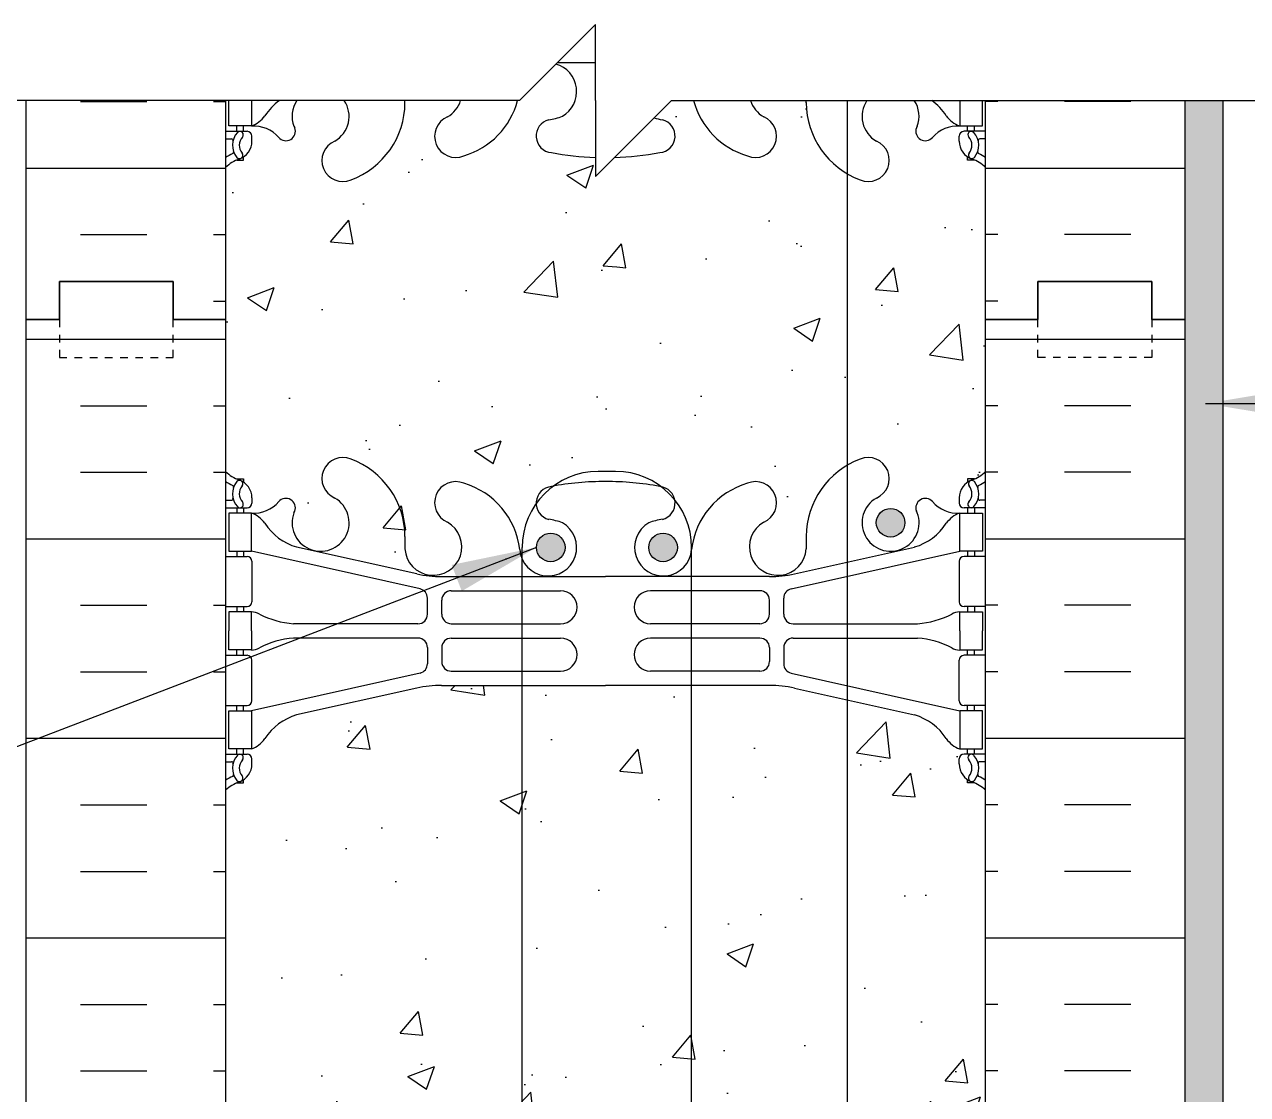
# Model space of a CAD drawing. Header units: inches. Extents: x 402.8 to 456.9, y 44.7 to 94.1.
# Drawn here: x 424.73 to 440.83, y 80.01 to 94.09 of the extents above; entities that cross this region are included whole.
import ezdxf

# ---------------------------------------------------------------- set-up
doc = ezdxf.new("R2010")
doc.units = ezdxf.units.IN
doc.header["$MEASUREMENT"] = 0
doc.linetypes.add('DASHED2', pattern=[0.375, 0.25, -0.125])
for name, color, linetype in [('HATCH', 12, 'Continuous'), ('line25', 2, 'Continuous'), ('LINE3', 3, 'Continuous'), ('LINE50', 5, 'Continuous'), ('LINE9', 9, 'Continuous'), ('TEXT', 4, 'Continuous'), ('Web_Edge', 9, 'Continuous')]:
    doc.layers.add(name, color=color, linetype=linetype)
doc.styles.add('DIM', font='romans.shx', dxfattribs={"width": 0.7})
doc.dimstyles.new('ext_12', dxfattribs={"dimscale": 12, "dimtxt": 0.09375, "dimasz": 0.09375, "dimexe": 0.09375, "dimexo": 0.0625, "dimgap": 0.0625, "dimtad": 1, "dimdec": 1, "dimzin": 3, "dimdsep": 46, "dimlunit": 4, "dimtxsty": 'DIM', "dimcen": 0.09, "dimdle": 0.09375, "dimclrt": 4, "dimadec": 0, "dimazin": 0, "dimtfac": 1, "dimtdec": 1, "dimtmove": 2, "dimatfit": 3, "dimfxl": 1, "dimfrac": 2, "dimtolj": 1, "dimtzin": 0, "dimarcsym": 0})
pattern_1 = [(50, (64.3316, 1), (3.5863, -0.31376), [0.375, -4.125]), (355, (64.3316, 1), (-0.693757, 3.76096), [0.3, -3.3]), (100.4514, (64.6304, 0.974), (2.892547, 3.447198), [0.3187, -3.50571]), (46.1842, (64.3316, 2), (5.336205, -0.827595), [0.5625, -6.1875]), (96.6356, (64.7763, 1.931), (4.67331, 4.87059), [0.47805, -5.258565]), (351.1842, (64.3316, 2), (4.67331, 4.87059), [0.45, -4.95]), (21, (64.8316, 1.75), (2.984535, -2.013094), [0.375, -4.125]), (326, (64.8316, 1.75), (1.216577, 3.62575), [0.3, -3.3]), (71.4514, (65.0803, 1.5822), (4.201113, 1.612652), [0.3187, -3.50571]), (37.5, (64.3316, 1), (0.0607993, 1.6644693), [0, -3.26, 0, -3.35, 0, -3.3125]), (7.5, (64.3316, 1), (1.315348, 1.9720586), [0, -1.91, 0, -3.185, 0, -1.2625]), (327.5, (63.2166, 1), (2.669112, -0.1127744), [0, -1.25, 0, -3.9, 0, -5.175]), (317.5, (62.7166, 1), (2.915931, 0.500525), [0, -1.625, 0, -2.59, 0, -3.675])]

msp = doc.modelspace()

# ---------------------------------------------------------------- hatches: boundary and pattern name
at = {"layer": 'HATCH'}
h = msp.add_hatch(dxfattribs=at)
h.set_pattern_fill('AR-CONC', color=256, scale=0.5, style=0)
h.set_pattern_definition(pattern_1)
h.paths.add_polyline_path([(432.528, 92.34, -0.009714), (432.381, 92.337, -0.047544), (431.667, 92.402, -0.843243), (431.633, 92.834, 0.055617), (431.812, 92.88, 1.661382), (431.251, 93.233, -0.30095), (430.515, 92.36, -1), (430.301, 92.872, 1.661382), (429.74, 93.224), (429.741, 93.059, -0.311223), (429.032, 92.043, -1), (428.818, 92.554, 2.155404), (428.279, 92.749), (428.291, 92.728, -0.8344), (428.08, 92.602, -0.000004), (428.08, 92.602, 0.23174), (427.722, 92.753), (427.617, 92.753), (427.617, 92.683), (427.664, 92.683, -0.414214), (427.727, 92.62), (427.727, 92.553, -0.249069), (427.617, 92.346), (427.617, 92.304), (427.527, 92.304, 0.088416), (427.381, 92.207), (427.381, 90.207), (427.381, 88.207, 0.088416), (427.527, 88.11), (427.617, 88.11), (427.617, 88.068, -0.249069), (427.727, 87.861), (427.727, 87.793, -0.414214), (427.664, 87.731), (427.617, 87.731), (427.617, 87.661), (427.722, 87.661, -0.155529), (427.898, 87.527, 0.180914), (428.315, 87.215), (429.896, 86.862, 0.054974), (430.223, 86.826), (431.284, 86.826), (431.284, 87.053, -0.088679), (431.251, 87.181, 0.30095), (430.515, 88.053, 0.99917), (430.301, 87.542, 0.000415), (430.301, 87.542, -1.661382), (429.74, 87.189), (429.741, 87.354, 0.311223), (429.032, 88.37, 0.999644), (428.818, 87.859, -0.999644), (429.032, 88.37, -0.311223), (429.741, 87.354), (429.74, 87.189, 1.661382), (430.301, 87.542, -1), (430.515, 88.053, -0.30095), (431.251, 87.181, 0.088679), (431.284, 87.053), (431.284, 87.209, -0.155006), (431.467, 87.786, -0.396758), (431.667, 88.012, -0.001841), (431.694, 88.017, -0.158868), (432.284, 88.209), (432.512, 88.209, -0.003808), (432.528, 88.209)])
h = msp.add_hatch(dxfattribs=at)
h.set_pattern_fill('INSUL', color=256, scale=7, style=0)
h.set_pattern_definition([(0, (-2498.7807, -306.8027), (0, 2.625), []), (0, (-2498.7807, -305.9277), (0, 2.625), [0.875, -0.875]), (0, (-2498.7807, -305.0527), (0, 2.625), [0.875, -0.875])])
h.paths.add_polyline_path([(427.381, 93.088), (424.756, 93.088), (424.756, 90.207), (425.193, 90.207), (425.193, 90.707), (426.693, 90.707), (426.693, 90.207), (427.381, 90.207)])
h = msp.add_hatch(dxfattribs=at)
h.set_pattern_fill('AR-CONC', color=256, scale=0.5, style=0)
h.set_pattern_definition(pattern_1)
h.paths.add_polyline_path([(437.381, 92.207, 0.08841), (437.235, 92.304), (437.145, 92.304), (437.145, 92.346, -0.249069), (437.035, 92.553), (437.035, 92.62, -0.414214), (437.097, 92.683), (437.145, 92.683), (437.145, 92.753), (437.04, 92.753, -0.155529), (436.864, 92.887, 0.094053), (436.673, 93.088), (435.819, 93.088, 0.434124), (435.944, 92.554, -1), (435.73, 92.043, -0.311223), (435.021, 93.059), (435.021, 93.088), (434.289, 93.088, 0.190963), (434.461, 92.872, -1), (434.247, 92.36, -0.262469), (433.538, 93.088), (433.246, 93.088), (433.016, 92.858, 0.034692), (433.129, 92.834, -0.843243), (433.095, 92.402, -0.037813), (432.528, 92.34), (432.528, 88.209, -0.15807), (433.111, 88.009, -0.309086), (433.29, 87.837, -0.171542), (433.512, 87.209), (433.512, 87.194, -0.297534), (434.247, 88.053, -1), (434.461, 87.542, 1.661382), (435.022, 87.189), (435.021, 87.354, -0.311223), (435.73, 88.37, -1), (435.944, 87.859, 2.155404), (436.482, 87.665), (436.471, 87.686, -0.8344), (436.682, 87.812, -0.000004), (436.682, 87.812, 0.23174), (437.04, 87.661), (437.145, 87.661), (437.145, 87.731), (437.097, 87.731, -0.414214), (437.035, 87.793), (437.035, 87.861, -0.249069), (437.145, 88.068), (437.145, 88.11), (437.235, 88.11, 0.08841), (437.381, 88.207), (437.381, 90.207)])
h = msp.add_hatch(dxfattribs=at)
h.set_pattern_fill('INSUL', color=256, scale=7, style=0)
h.set_pattern_definition([(180, (3363.5424, -306.8027), (0, 2.625), []), (180, (3363.5424, -305.9277), (0, 2.625), [0.875, -0.875]), (180, (3363.5424, -305.0527), (0, 2.625), [0.875, -0.875])])
h.paths.add_polyline_path([(440.006, 93.088), (437.381, 93.088), (437.381, 90.207), (438.068, 90.207), (438.068, 90.707), (439.568, 90.707), (439.568, 90.207), (440.006, 90.207)])
h = msp.add_hatch(dxfattribs=at)
h.set_pattern_fill('AR-SAND', color=256, scale=0.25, angle=45, style=0)
h.set_pattern_definition([(82.5, (208.3582, -6.92733), (-0.3517533, 0.3294818), [0, -0.38, 0, -0.425, 0, -0.40625]), (52.5, (208.3582, -6.9273), (-0.1860344, 0.811745), [0, -0.205, 0, -0.3425, 0, -0.13125]), (12.5, (208.14077, -7.14476), (0.5495073, 0.5515081), [0, -0.125, 0, -0.45, 0, -0.5875]), (2.5, (208.1408, -7.14476), (0.3762605, 0.6865657), [0, -0.0625, 0, -0.295, 0, -0.3375])])
h.paths.add_polyline_path([(440.506, 93.088), (440.006, 93.088), (440.006, 90.207), (440.006, 72.207), (440.006, 57.707), (440.506, 57.707)])
h = msp.add_hatch(dxfattribs=at)
h.set_pattern_fill('INSUL', color=256, scale=7, style=0)
h.set_pattern_definition([(0, (-2498.7807, -324.8027), (0, 2.625), []), (0, (-2498.7807, -323.9277), (0, 2.625), [0.875, -0.875]), (0, (-2498.7807, -323.0527), (0, 2.625), [0.875, -0.875])])
h.paths.add_polyline_path([(424.756, 72.207), (425.193, 72.207), (425.193, 72.707), (426.693, 72.707), (426.693, 72.207), (427.381, 72.207), (427.381, 90.207), (426.693, 90.207), (426.693, 90.707), (425.193, 90.707), (425.193, 90.207), (424.756, 90.207)])
h = msp.add_hatch(dxfattribs=at)
h.set_pattern_fill('INSUL', color=256, scale=7, style=0)
h.set_pattern_definition([(180, (3363.5424, -324.8027), (0, 2.625), []), (180, (3363.5424, -323.9277), (0, 2.625), [0.875, -0.875]), (180, (3363.5424, -323.0527), (0, 2.625), [0.875, -0.875])])
h.paths.add_polyline_path([(440.006, 72.207), (439.568, 72.207), (439.568, 72.707), (438.068, 72.707), (438.068, 72.207), (437.381, 72.207), (437.381, 90.207), (438.068, 90.207), (438.068, 90.707), (439.568, 90.707), (439.568, 90.207), (440.006, 90.207)])
h = msp.add_hatch(dxfattribs=at)
h.set_pattern_fill('AR-CONC', color=256, scale=0.5)
h.set_pattern_definition([(50, (0, 0), (3.5863, -0.31376), [0.375, -4.125]), (355, (0, 0), (-0.693757, 3.76096), [0.3, -3.3]), (100.4514, (0.299, -0.026), (2.892544, 3.4472), [0.3187, -3.50571]), (46.1842, (0, 1), (5.336207, -0.827596), [0.5625, -6.1875]), (96.6356, (0.4447, 0.931), (4.67331, 4.87059), [0.47805, -5.25857]), (351.1842, (0, 1), (4.67331, 4.87059), [0.45, -4.95]), (21, (0.5, 0.75), (2.984535, -2.013094), [0.375, -4.125]), (326, (0.5, 0.75), (1.216577, 3.62575), [0.3, -3.3]), (71.45144, (0.7487, 0.5822), (4.201112, 1.612656), [0.3187, -3.50571]), (37.5, (0, 0), (0.0607993, 1.6644693), [0, -3.26, 0, -3.35, 0, -3.3125]), (7.5, (0, 0), (1.315348, 1.9720586), [0, -1.91, 0, -3.185, 0, -1.2625]), (327.5, (-1.115, 0), (2.669112, -0.1127744), [0, -1.25, 0, -3.9, 0, -5.175]), (317.5, (-1.615, 0), (2.915931, 0.500525), [0, -1.625, 0, -2.59, 0, -3.675])])
h.paths.add_polyline_path([(431.284, 81.72), (427.381, 81.72), (427.381, 78.399, 0.088416), (427.527, 78.302), (427.617, 78.302), (427.617, 78.26, -0.249069), (427.727, 78.053), (427.727, 77.985, -0.414214), (427.664, 77.923), (427.722, 77.853, -0.168672), (427.908, 77.703, 0.17445), (428.315, 77.408), (429.896, 77.055, 0.054974), (430.223, 77.019), (431.284, 77.019)])
h.paths.add_polyline_path([(433.512, 85.395), (432.381, 85.395), (431.284, 85.395), (431.284, 81.72), (433.512, 81.72)])
h.paths.add_polyline_path([(431.284, 85.395), (430.223, 85.395, 0.054974), (429.896, 85.359), (428.315, 85.006, 0.17445), (427.908, 84.71, -0.168672), (427.722, 84.561), (427.664, 84.491, -0.414214), (427.727, 84.428), (427.727, 84.361, -0.249069), (427.617, 84.154), (427.617, 84.112), (427.527, 84.112, 0.088416), (427.381, 84.015), (427.381, 81.72), (431.284, 81.72)])
h.paths.add_polyline_path([(433.512, 81.72), (431.284, 81.72), (431.284, 77.019), (432.381, 77.019), (433.512, 77.019)])
h.paths.add_polyline_path([(435.563, 81.72), (434.483, 81.72), (433.512, 81.72), (433.512, 77.019), (434.539, 77.019, 0.054974), (434.866, 77.055), (435.563, 77.21)])
h.paths.add_polyline_path([(435.563, 85.203), (434.866, 85.359, 0.054974), (434.539, 85.395), (433.512, 85.395), (433.512, 81.72), (434.483, 81.72), (435.563, 81.72)])
h.paths.add_polyline_path([(437.381, 84.015, 0.08841), (437.235, 84.112), (437.145, 84.112), (437.145, 84.154, -0.249069), (437.035, 84.361), (437.035, 84.428, -0.414214), (437.097, 84.491), (437.04, 84.561, -0.168672), (436.854, 84.71, 0.17445), (436.446, 85.006), (435.563, 85.203), (435.563, 81.72), (435.563, 77.21), (436.446, 77.408, 0.17445), (436.854, 77.703, -0.168672), (437.04, 77.853), (437.097, 77.923, -0.414214), (437.035, 77.985), (437.035, 78.053, -0.249069), (437.145, 78.26), (437.145, 78.302), (437.235, 78.302, 0.08841), (437.381, 78.399)])
h.paths.add_polyline_path([(431.284, 67.395), (430.223, 67.395, 0.054974), (429.896, 67.359), (428.315, 67.006, 0.17445), (427.908, 66.71, -0.168672), (427.722, 66.561), (427.664, 66.491, -0.414214), (427.727, 66.428), (427.727, 66.361, -0.249069), (427.617, 66.154), (427.617, 66.112), (427.527, 66.112, 0.088416), (427.381, 66.015), (427.381, 60.399, 0.088416), (427.527, 60.302), (427.617, 60.302), (427.617, 60.26, -0.249069), (427.727, 60.053), (427.727, 59.985, -0.414214), (427.664, 59.923), (427.722, 59.853, -0.168672), (427.908, 59.703, 0.17445), (428.315, 59.408), (429.896, 59.055, 0.054974), (430.223, 59.019), (431.284, 59.019)])
h.paths.add_polyline_path([(432.528, 67.395), (432.381, 67.395), (431.284, 67.395), (431.284, 59.019), (432.381, 59.019), (432.528, 59.019)])
h.paths.add_polyline_path([(433.512, 67.395), (432.528, 67.395), (432.528, 59.019), (433.512, 59.019)])
h.paths.add_polyline_path([(435.563, 67.203), (434.866, 67.359, 0.054974), (434.539, 67.395), (433.512, 67.395), (433.512, 59.019), (434.539, 59.019, 0.054974), (434.866, 59.055), (435.563, 59.21)])
h.paths.add_polyline_path([(437.381, 66.015, 0.08841), (437.235, 66.112), (437.145, 66.112), (437.145, 66.154, -0.249069), (437.035, 66.361), (437.035, 66.428, -0.414214), (437.097, 66.491), (437.04, 66.561, -0.168672), (436.854, 66.71, 0.17445), (436.446, 67.006), (435.563, 67.203), (435.563, 59.21), (436.446, 59.408, 0.17445), (436.854, 59.703, -0.168672), (437.04, 59.853), (437.097, 59.923, -0.414214), (437.035, 59.985), (437.035, 60.053, -0.249069), (437.145, 60.26), (437.145, 60.302), (437.235, 60.302, 0.08841), (437.381, 60.399)])
at = {"layer": 'LINE3'}
for points in [[(435.943, 87.534, 1), (436.318, 87.534, 1)], [(431.472, 87.209, 1), (431.847, 87.209, 1)], [(432.949, 87.209, 1), (433.324, 87.209, 1)]]:
    msp.add_hatch(color=256, dxfattribs=at).paths.add_polyline_path(points)

# ---------------------------------------------------------------- linework, layer by layer
at = {"layer": 'line25'}
for p, q in [((427.381, 93.088), (427.381, 90.207)), ((437.381, 90.207), (437.381, 93.088)), ((427.381, 90.207), (427.381, 72.207)), ((437.381, 72.207), (437.381, 90.207))]:
    msp.add_line(p, q, dxfattribs=at)
at = {"layer": 'LINE3'}
for p, q in [((435.563, 53.707), (435.563, 93.088)), ((432.512, 88.209), (432.284, 88.209)), ((431.284, 55.716), (431.284, 87.209)), ((433.512, 55.716), (433.512, 87.209))]:
    msp.add_line(p, q, dxfattribs=at)
for centre in [(436.131, 87.534), (431.659, 87.209), (433.137, 87.209)]:
    msp.add_circle(centre, 0.188, dxfattribs=at)
for centre, start, end in [((432.284, 87.209), 90, 180), ((432.512, 87.209), 0, 90)]:
    msp.add_arc(centre, 1, start, end, dxfattribs=at)
at = {"layer": 'LINE50'}
for p, q in [((424.756, 90.207), (424.756, 93.088)), ((440.006, 90.207), (440.006, 93.088)), ((424.756, 72.207), (424.756, 90.207)), ((440.006, 72.207), (440.006, 90.207))]:
    msp.add_line(p, q, dxfattribs=at)
at = {"layer": 'LINE50', "color": 9}
msp.add_line((440.506, 57.707), (440.506, 93.088), dxfattribs=at)
at = {"layer": 'LINE50'}
for points in [[(427.381, 90.207), (426.693, 90.207), (426.693, 90.707), (425.193, 90.707), (425.193, 90.207), (424.756, 90.207)], [(424.756, 90.207), (425.193, 90.207), (425.193, 90.707), (426.693, 90.707), (426.693, 90.207), (427.381, 90.207)], [(437.381, 90.207), (438.068, 90.207), (438.068, 90.707), (439.568, 90.707), (439.568, 90.207), (440.006, 90.207)], [(440.006, 90.207), (439.568, 90.207), (439.568, 90.707), (438.068, 90.707), (438.068, 90.207), (437.381, 90.207)]]:
    msp.add_lwpolyline(points, dxfattribs=at)
at = {"layer": 'LINE9'}
for p, q in [((432.246, 94.088), (431.246, 93.088)), ((432.246, 93.088), (432.246, 94.088)), ((431.246, 93.088), (417.307, 93.088)), ((432.246, 92.088), (433.246, 93.088)), ((432.246, 93.088), (432.246, 92.088)), ((433.246, 93.088), (447.185, 93.088))]:
    msp.add_line(p, q, dxfattribs=at)
at = {"layer": 'LINE9', "linetype": 'DASHED2', "ltscale": 0.15}
for points in [[(425.193, 90.207), (425.193, 90.207), (425.193, 89.707), (426.693, 89.707), (426.693, 90.207), (426.693, 90.207)], [(425.193, 90.207), (425.193, 90.207), (425.193, 89.707), (426.693, 89.707), (426.693, 90.207), (426.693, 90.207)], [(439.568, 90.207), (439.568, 90.207), (439.568, 89.707), (438.068, 89.707), (438.068, 90.207), (438.068, 90.207)], [(439.568, 90.207), (439.568, 90.207), (439.568, 89.707), (438.068, 89.707), (438.068, 90.207), (438.068, 90.207)]]:
    msp.add_lwpolyline(points, dxfattribs=at)
at = {"layer": 'TEXT'}
for points in [[(426.471, 91.194, 0, 0.36, 0), (425.391, 91.194, 0, 0, 0), (416.366, 91.194, 0, 0, 0)], [(435.563, 81.72, 0, 0.36, 0), (434.483, 81.72, 0, 0, 0), (410.149, 81.72, 0, 0, 0)]]:
    msp.add_lwpolyline(points, format="xyseb", dxfattribs=at)
at = {"layer": 'Web_Edge'}
for p, q in [((431.745, 93.587), (432.246, 93.587)), ((429.741, 93.059), (429.74, 93.088)), ((435.021, 93.059), (435.021, 93.088)), ((427.527, 92.683), (427.527, 92.753)), ((427.617, 92.683), (427.617, 92.753)), ((428.279, 92.749), (428.291, 92.728)), ((436.482, 92.749), (436.471, 92.728)), ((437.145, 92.683), (437.145, 92.753)), ((437.235, 92.683), (437.235, 92.753)), ((427.381, 92.683), (427.664, 92.683)), ((427.381, 92.583), (427.459, 92.583)), ((427.727, 92.553), (427.727, 92.62)), ((437.035, 92.553), (437.035, 92.62)), ((437.381, 92.683), (437.097, 92.683)), ((437.381, 92.583), (437.303, 92.583)), ((427.527, 92.304), (427.617, 92.304)), ((427.617, 92.304), (427.617, 92.346)), ((437.145, 92.304), (437.145, 92.346)), ((437.235, 92.304), (437.145, 92.304)), ((427.527, 88.11), (427.617, 88.11)), ((427.617, 88.11), (427.617, 88.068)), ((437.235, 88.11), (437.145, 88.11)), ((437.145, 88.11), (437.145, 88.068)), ((427.381, 87.831), (427.459, 87.831)), ((427.381, 87.731), (427.664, 87.731)), ((427.527, 87.731), (427.527, 87.661)), ((427.617, 87.731), (427.617, 87.661)), ((427.727, 87.861), (427.727, 87.793)), ((437.035, 87.861), (437.035, 87.793)), ((437.381, 87.731), (437.097, 87.731)), ((437.145, 87.731), (437.145, 87.661)), ((437.235, 87.731), (437.235, 87.661)), ((437.381, 87.831), (437.303, 87.831)), ((428.279, 87.665), (428.291, 87.686)), ((436.482, 87.665), (436.471, 87.686)), ((429.741, 87.354), (429.74, 87.189)), ((435.021, 87.354), (435.022, 87.189)), ((427.381, 87.091), (427.664, 87.091)), ((427.527, 87.161), (427.527, 87.091)), ((427.617, 87.161), (427.617, 87.091)), ((429.939, 86.664), (427.722, 87.161)), ((429.896, 86.862), (428.315, 87.215)), ((434.822, 86.664), (437.04, 87.161)), ((434.866, 86.862), (436.446, 87.215)), ((437.381, 87.091), (437.097, 87.091)), ((437.145, 87.161), (437.145, 87.091)), ((437.235, 87.161), (437.235, 87.091)), ((427.727, 87.028), (427.727, 86.493)), ((437.035, 87.028), (437.035, 86.493)), ((430.223, 86.826), (432.381, 86.826)), ((434.539, 86.826), (432.381, 86.826)), ((430.35, 86.64), (431.789, 86.64)), ((434.412, 86.64), (432.973, 86.64)), ((427.381, 86.431), (427.664, 86.431)), ((427.527, 86.431), (427.527, 86.361)), ((427.617, 86.431), (427.617, 86.361)), ((430.037, 86.33), (430.037, 86.542)), ((430.225, 86.331), (430.225, 86.515)), ((434.537, 86.331), (434.537, 86.515)), ((434.725, 86.33), (434.725, 86.542)), ((437.381, 86.431), (437.097, 86.431)), ((437.145, 86.431), (437.145, 86.361)), ((437.235, 86.431), (437.235, 86.361)), ((429.912, 86.205), (428.275, 86.205)), ((430.35, 86.206), (431.789, 86.206)), ((434.412, 86.206), (432.973, 86.206)), ((434.85, 86.205), (436.487, 86.205)), ((429.912, 86.017), (428.275, 86.017)), ((430.35, 86.016), (431.789, 86.016)), ((434.412, 86.016), (432.973, 86.016)), ((434.85, 86.017), (436.487, 86.017)), ((427.381, 85.791), (427.664, 85.791)), ((427.527, 85.791), (427.527, 85.861)), ((427.617, 85.791), (427.617, 85.861)), ((430.037, 85.892), (430.037, 85.679)), ((430.225, 85.891), (430.225, 85.707)), ((434.537, 85.891), (434.537, 85.707)), ((434.725, 85.892), (434.725, 85.679)), ((437.381, 85.791), (437.097, 85.791)), ((437.145, 85.791), (437.145, 85.861)), ((437.235, 85.791), (437.235, 85.861)), ((427.727, 85.193), (427.727, 85.728)), ((437.035, 85.193), (437.035, 85.728)), ((429.939, 85.557), (427.722, 85.061)), ((430.35, 85.582), (431.789, 85.582)), ((434.412, 85.582), (432.973, 85.582)), ((434.822, 85.557), (437.04, 85.061)), ((429.896, 85.359), (428.315, 85.006)), ((430.223, 85.395), (432.381, 85.395)), ((434.539, 85.395), (432.381, 85.395)), ((434.866, 85.359), (436.446, 85.006)), ((427.381, 85.131), (427.664, 85.131)), ((427.527, 85.061), (427.527, 85.131)), ((427.617, 85.061), (427.617, 85.131)), ((437.381, 85.131), (437.097, 85.131)), ((437.145, 85.061), (437.145, 85.131)), ((437.235, 85.061), (437.235, 85.131)), ((427.527, 84.491), (427.527, 84.561)), ((427.617, 84.491), (427.617, 84.561)), ((437.145, 84.491), (437.145, 84.561)), ((437.235, 84.491), (437.235, 84.561)), ((427.381, 84.491), (427.664, 84.491)), ((427.381, 84.391), (427.459, 84.391)), ((427.727, 84.361), (427.727, 84.428)), ((437.035, 84.361), (437.035, 84.428)), ((437.381, 84.491), (437.097, 84.491)), ((437.381, 84.391), (437.303, 84.391)), ((427.527, 84.112), (427.617, 84.112)), ((427.617, 84.112), (427.617, 84.154)), ((437.145, 84.112), (437.145, 84.154)), ((437.235, 84.112), (437.145, 84.112))]:
    msp.add_line(p, q, dxfattribs=at)
for points in [[(427.722, 93.088), (427.722, 92.753), (427.422, 92.753), (427.422, 93.088)], [(437.04, 93.088), (437.04, 92.753), (437.34, 92.753), (437.34, 93.088)], [(427.722, 86.111), (427.722, 86.361), (427.422, 86.361), (427.422, 86.111)], [(437.04, 86.111), (437.04, 86.361), (437.34, 86.361), (437.34, 86.111)], [(427.722, 86.111), (427.722, 85.861), (427.422, 85.861), (427.422, 86.111)], [(437.04, 86.111), (437.04, 85.861), (437.34, 85.861), (437.34, 86.111)]]:
    msp.add_lwpolyline(points, dxfattribs=at)
for points in [[(427.422, 87.161), (427.722, 87.161), (427.722, 87.661), (427.422, 87.661)], [(437.34, 87.161), (437.04, 87.161), (437.04, 87.661), (437.34, 87.661)], [(427.422, 85.061), (427.722, 85.061), (427.722, 84.561), (427.422, 84.561)], [(437.34, 85.061), (437.04, 85.061), (437.04, 84.561), (437.34, 84.561)]]:
    msp.add_lwpolyline(points, close=True, dxfattribs=at)
for centre, radius, start, end in [((431.625, 93.205), 0.375, 299.9315, 74.6388), ((428.523, 92.484), 0.743, 125.716, 147.2081), ((428.631, 92.879), 0.375, 146.2012, 200.3757), ((428.631, 92.879), 0.375, 299.9315, 33.7988), ((428.649, 93.066), 1.092, 290.5175, 359.6668), ((430.114, 93.197), 0.375, 299.9315, 343.1764), ((430.224, 93.353), 1.034, 286.3365, 345.163), ((434.538, 93.353), 1.034, 194.837, 253.6635), ((434.648, 93.197), 0.375, 196.8236, 240.0685), ((436.113, 93.066), 1.092, 180.3332, 249.4825), ((436.131, 92.879), 0.375, 146.2012, 240.0685), ((436.131, 92.879), 0.375, 339.6243, 33.7988), ((436.239, 92.484), 0.743, 32.7919, 54.284), ((427.599, 93.096), 0.364, 289.6613, 325.0225), ((430.408, 92.616), 0.277, 112.68, 292.68), ((431.518, 93.661), 0.834, 277.8937, 290.6271), ((434.354, 92.616), 0.277, 247.32, 67.32), ((437.162, 93.096), 0.364, 214.9775, 250.3387), ((427.747, 92.312), 0.441, 41.0127, 93.2024), ((428.174, 92.684), 0.125, 221.0127, 20.3757), ((431.687, 92.621), 0.22, 104.2604, 264.8165), ((433.244, 93.661), 0.834, 254.1586, 262.1063), ((433.075, 92.621), 0.22, 275.1835, 75.7396), ((436.588, 92.684), 0.125, 159.6243, 318.9873), ((437.015, 92.312), 0.441, 86.7976, 138.9873), ((427.459, 92.563), 0.0196, 344.5099, 90.5968), ((427.721, 92.498), 0.25, 137.5391, 219.8855), ((427.569, 92.637), 0.045, 317.5391, 137.5391), ((427.477, 92.553), 0.25, 289.4712, 360), ((427.721, 92.498), 0.16, 137.5391, 219.9999), ((427.664, 92.62), 0.0625, 360, 90), ((428.925, 92.299), 0.277, 112.68, 292.68), ((435.837, 92.299), 0.277, 247.32, 67.32), ((437.097, 92.62), 0.0625, 90, 180), ((437.285, 92.553), 0.25, 180, 250.5288), ((437.192, 92.637), 0.045, 42.4609, 222.4609), ((437.041, 92.498), 0.16, 320.0001, 42.4609), ((437.041, 92.498), 0.25, 320.1145, 42.4609), ((437.303, 92.563), 0.0196, 89.4032, 195.4901), ((427.727, 91.846), 0.6, 114.9252, 125.2168), ((427.465, 92.409), 0.021, 296.0043, 16.536), ((427.563, 92.368), 0.045, 220.8121, 38.552), ((432.364, 96.115), 3.777, 259.3725, 268.2094), ((432.398, 96.115), 3.777, 271.4897, 280.6275), ((437.199, 92.368), 0.045, 141.448, 319.1879), ((437.297, 92.409), 0.021, 163.464, 243.9957), ((437.035, 91.846), 0.6, 54.7832, 65.0748), ((427.727, 91.846), 0.5, 109.4712, 133.7891), ((437.035, 91.846), 0.5, 46.2122, 70.5288), ((428.925, 88.115), 0.277, 67.32, 247.32), ((428.649, 87.348), 1.092, 0.3332, 69.4825), ((436.113, 87.348), 1.092, 110.5175, 179.6668), ((435.837, 88.115), 0.277, 292.68, 112.68), ((427.727, 88.568), 0.5, 226.2109, 250.5288), ((437.035, 88.568), 0.5, 289.4712, 313.7878), ((427.727, 88.568), 0.6, 234.7832, 245.0748), ((427.721, 87.915), 0.25, 140.1145, 222.4609), ((427.563, 88.046), 0.045, 321.448, 139.1879), ((427.477, 87.861), 0.25, 0, 70.5288), ((430.408, 87.798), 0.277, 67.32, 247.32), ((430.224, 87.061), 1.034, 6.6669, 73.6635), ((432.364, 84.299), 3.777, 89.7394, 100.6275), ((432.398, 84.299), 3.777, 79.3725, 90.2606), ((434.538, 87.061), 1.034, 106.3365, 173.3331), ((434.354, 87.798), 0.277, 292.68, 112.68), ((437.285, 87.861), 0.25, 109.4712, 180), ((437.199, 88.046), 0.045, 40.8121, 218.552), ((437.041, 87.915), 0.25, 317.5391, 39.8855), ((437.035, 88.568), 0.6, 294.9252, 305.2168), ((427.465, 88.005), 0.021, 343.464, 63.9957), ((427.721, 87.915), 0.16, 140.0001, 222.4609), ((431.687, 87.792), 0.22, 95.1835, 255.7396), ((433.075, 87.792), 0.22, 284.2604, 84.8165), ((437.041, 87.915), 0.16, 317.5391, 39.9999), ((437.297, 88.005), 0.021, 116.0043, 196.536), ((427.459, 87.85), 0.0196, 269.4032, 15.4901), ((427.569, 87.777), 0.045, 222.4609, 42.4609), ((427.664, 87.793), 0.0625, 270, 0), ((427.747, 88.101), 0.441, 266.7976, 318.9873), ((428.174, 87.73), 0.125, 339.6243, 138.9873), ((428.631, 87.534), 0.375, 159.6243, 60.0685), ((436.131, 87.534), 0.375, 119.9315, 20.3757), ((436.588, 87.73), 0.125, 41.0127, 200.3757), ((437.015, 88.101), 0.441, 221.0127, 273.2024), ((437.097, 87.793), 0.0625, 180, 270), ((437.192, 87.777), 0.045, 137.5391, 317.5391), ((437.303, 87.85), 0.0196, 164.5099, 270.5968), ((427.599, 87.318), 0.364, 34.9775, 70.3387), ((431.518, 86.753), 0.834, 69.3729, 82.1063), ((433.244, 86.753), 0.834, 97.8937, 110.6271), ((437.162, 87.318), 0.364, 109.6613, 145.0225), ((428.523, 87.929), 0.743, 212.7919, 253.8107), ((430.114, 87.217), 0.375, 184.2448, 60.0685), ((431.625, 87.209), 0.375, 184.2448, 60.0685), ((433.137, 87.209), 0.375, 119.9315, 355.7552), ((434.648, 87.217), 0.375, 119.9315, 355.7552), ((436.239, 87.929), 0.743, 286.1893, 327.2081), ((427.664, 87.028), 0.0625, 0, 90), ((437.097, 87.028), 0.0625, 90, 180), ((430.223, 88.326), 1.5, 257.4135, 270), ((434.539, 88.326), 1.5, 270, 282.5865), ((429.912, 86.542), 0.125, 0, 77.3767), ((430.35, 86.515), 0.125, 90, 180), ((431.789, 86.423), 0.217, 270, 90), ((432.973, 86.423), 0.217, 90, 270), ((434.412, 86.515), 0.125, 0, 90), ((434.85, 86.542), 0.125, 102.6233, 180), ((427.664, 86.493), 0.0625, 270, 0), ((437.097, 86.493), 0.0625, 180, 270), ((427.718, 86.142), 0.219, 60.4937, 88.92), ((428.363, 87.372), 1.17, 242.6365, 265.6505), ((429.912, 86.33), 0.125, 270, 0), ((430.35, 86.331), 0.125, 180, 270), ((434.412, 86.331), 0.125, 270, 360), ((434.85, 86.33), 0.125, 180, 270), ((436.398, 87.372), 1.17, 274.3495, 297.3635), ((437.044, 86.142), 0.219, 91.08, 119.5063), ((428.363, 84.85), 1.17, 94.3495, 117.3635), ((429.912, 85.892), 0.125, 0, 90), ((430.35, 85.891), 0.125, 90, 180), ((431.789, 85.799), 0.217, 270, 90), ((432.973, 85.799), 0.217, 90, 270), ((434.412, 85.891), 0.125, 0, 90), ((434.85, 85.892), 0.125, 90, 180), ((436.398, 84.85), 1.17, 62.6365, 85.6505), ((427.664, 85.728), 0.0625, 0, 90), ((427.718, 86.079), 0.219, 271.08, 299.5063), ((437.044, 86.079), 0.219, 240.4937, 268.92), ((437.097, 85.728), 0.0625, 90, 180), ((429.912, 85.679), 0.125, 282.6233, 0), ((430.35, 85.707), 0.125, 180, 270), ((434.412, 85.707), 0.125, 270, 0), ((434.85, 85.679), 0.125, 180, 257.3767), ((430.223, 83.895), 1.5, 90, 102.5865), ((434.539, 83.895), 1.5, 77.4135, 90), ((427.664, 85.193), 0.0625, 270, 0), ((437.097, 85.193), 0.0625, 180, 270), ((428.523, 84.292), 0.743, 106.1893, 147.2081), ((436.239, 84.292), 0.743, 32.7919, 73.8107), ((427.599, 84.903), 0.364, 289.6613, 325.0225), ((437.162, 84.903), 0.364, 214.9775, 250.3387), ((427.459, 84.371), 0.0196, 344.5099, 90.5968), ((427.721, 84.306), 0.25, 137.5391, 219.8855), ((427.569, 84.445), 0.045, 317.5391, 137.5391), ((427.477, 84.361), 0.25, 289.4712, 360), ((427.721, 84.306), 0.16, 137.5391, 219.9999), ((427.664, 84.428), 0.0625, 360, 90), ((437.097, 84.428), 0.0625, 90, 180), ((437.285, 84.361), 0.25, 180, 250.5288), ((437.192, 84.445), 0.045, 42.4609, 222.4609), ((437.041, 84.306), 0.16, 320.0001, 42.4609), ((437.041, 84.306), 0.25, 320.1145, 42.4609), ((437.303, 84.371), 0.0196, 89.4032, 195.4901), ((427.727, 83.654), 0.6, 114.9252, 125.2168), ((427.465, 84.217), 0.021, 296.0043, 16.536), ((427.563, 84.175), 0.045, 220.8121, 38.552), ((437.199, 84.175), 0.045, 141.448, 319.1879), ((437.297, 84.217), 0.021, 163.464, 243.9957), ((437.035, 83.654), 0.6, 54.7842, 65.0748), ((427.727, 83.654), 0.5, 109.4712, 133.7891), ((437.035, 83.654), 0.5, 46.2122, 70.5288)]:
    msp.add_arc(centre, radius, start, end, dxfattribs=at)
for points in [[(430.225, 86.336), (430.225, 86.51)], [(434.537, 86.336), (434.537, 86.51)], [(430.225, 85.886), (430.225, 85.712)], [(434.537, 85.886), (434.537, 85.712)]]:
    msp.add_open_spline(points, degree=1, dxfattribs=at)

# ---------------------------------------------------------------- leaders
at = {"layer": 'TEXT'}
for points in [[(440.276, 89.102), (452.699, 89.102)], [(431.472, 87.21), (417.154, 81.72), (410.149, 81.72)]]:
    msp.add_leader(points, dimstyle='ext_12', override={"dimgap": 0.0625, "dimtad": 0}, dxfattribs=at)

doc.saveas('drawing.dxf')
